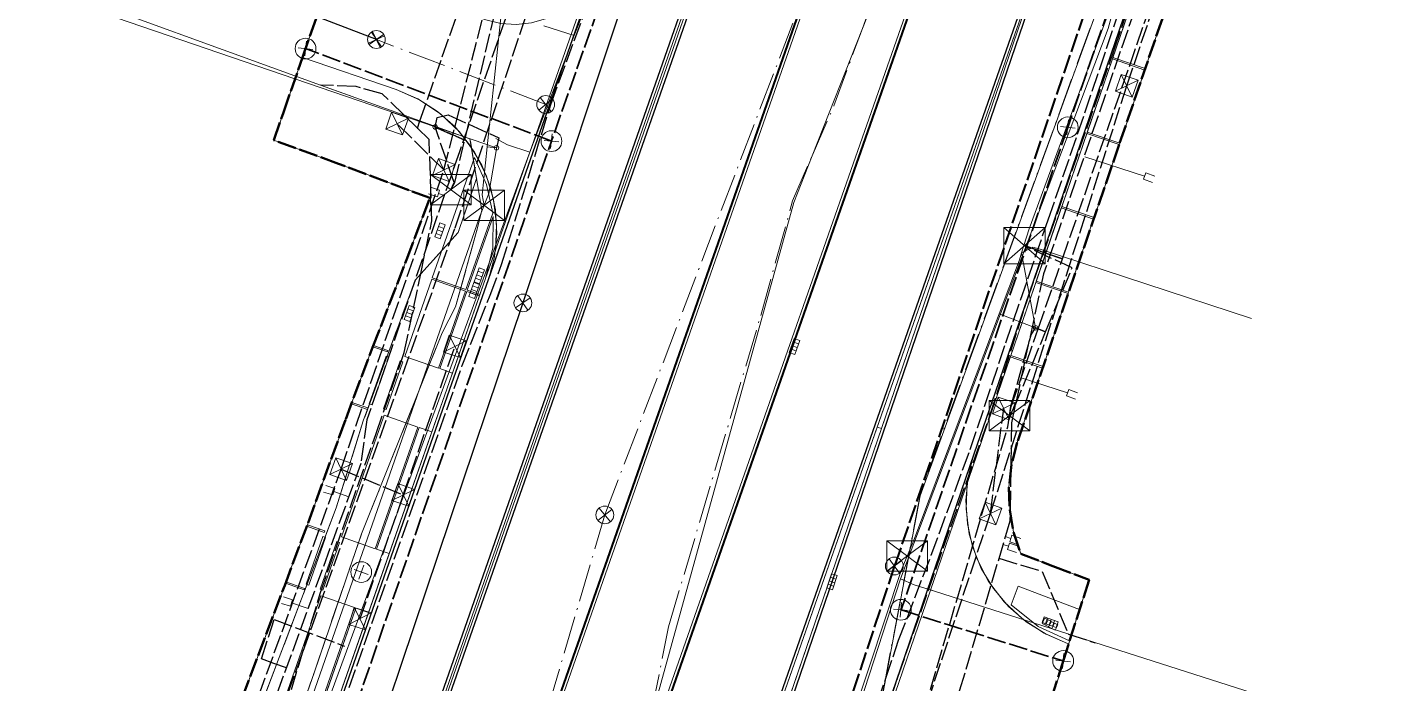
# Model space of a CAD drawing. Header units: metres. Extents: x 105014 to 106600, y 111320 to 118425.
# Drawn here: x 105858.8 to 105949.5, y 114611.5 to 114655.6 of the extents above; entities that cross this region are included whole.
import ezdxf

# ---------------------------------------------------------------- set-up
doc = ezdxf.new("R2010")
doc.units = ezdxf.units.M
doc.linetypes.add('DASHDOT', pattern=[3.556, 2.54, -0.508, 0, -0.508])
doc.linetypes.add('DASHED', pattern=[1.524, 1.27, -0.254])
for name, color, linetype, lineweight in [('00-BASE-LIMITE', 7, 'DASHED', 50), ('00-BASE-UE', 42, 'DASHED', 25), ('10-PAV-BOCACALLE', 9, 'CONTINUOUS', 13), ('10-PAV-CALZADA-BRT', 12, 'CONTINUOUS', 30), ('10-PAV-CALZADA-MIXTA', 8, 'CONTINUOUS', 30), ('10-PAV-CICLORUTA', 76, 'CONTINUOUS', 18), ('10-PAV-ESTACION-TM', 1, 'CONTINUOUS', 40), ('10-PAV-SARDINEL', 252, 'CONTINUOUS', 13), ('20-EP-ZONA-DURA', 253, 'CONTINUOUS', 13), ('20-EP-ZONA-VERDE', 84, 'CONTINUOUS', 13), ('30-RED-ENEL-NODOS', 11, 'CONTINUOUS', 13), ('30-RED-ENEL-PROY', 1, 'DASHED', 25), ('30-RED-ETB-CAMARA', 151, 'CONTINUOUS', 13), ('30-RED-ETB-EXIST', 145, 'CONTINUOUS', 13), ('30-RED-ETB-PROY', 5, 'DASHED', 25), ('30-RED-MOVISTAR-PROY', 4, 'DASHED', 25), ('30-RED-VANTI-EXIST', 52, 'CONTINUOUS', 13), ('30-RED-VANTI-PROY', 2, 'DASHED', 25), ('30-RED-VANTI-RETIRO', 8, 'DASHDOT', 13), ('35-RH-ACUE-DOMICILIARIA', 152, 'CONTINUOUS', 9), ('35-RH-ACUE-MENOR-EXIST', 151, 'CONTINUOUS', 13), ('35-RH-ACUE-MENOR-PROY', 5, 'DASHED', 25), ('35-RH-PLUV-COLECTOR', 96, 'CONTINUOUS', 30), ('35-RH-PLUV-INTERCEPTOR', 3, 'DASHED', 40), ('35-RH-PLUV-NODOS', 94, 'CONTINUOUS', 13), ('35-RH-PLUV-RETIRO', 8, 'DASHDOT', 13), ('36-RH-SAN-COLECTOR-PROY', 6, 'DASHED', 35), ('36-RH-SAN-POZOS', 216, 'CONTINUOUS', 13)]:
    doc.layers.add(name, color=color, linetype=linetype, lineweight=lineweight)

# ---------------------------------------------------------------- blocks, each defined once
blk = doc.blocks.new('CAM_ETB_T_13')
for p, q in [((-1.375, -1.025), (1.375, 1.025)), ((-1.375, 1.025), (1.375, -1.025))]:
    blk.add_line(p, q)
blk.add_lwpolyline([(-1.375, -1.025), (1.375, -1.025), (1.375, 1.025), (-1.375, 1.025)], close=True)
blk = doc.blocks.new('CAM_ETB_T_14')
for p, q in [((-1.39, -1.22), (1.39, 1.22)), ((-1.39, 1.22), (1.39, -1.22))]:
    blk.add_line(p, q)
blk.add_lwpolyline([(-1.39, -1.22), (1.39, -1.22), (1.39, 1.22), (-1.39, 1.22)], close=True)
blk = doc.blocks.new('POSTE')
blk.add_circle((0, 0), 0.15)
blk = doc.blocks.new('CAJA_ENEL')
for p, q in [((-0.6, -0.6), (0.6, 0.6)), ((-0.6, 0.6), (0.6, -0.6))]:
    blk.add_line(p, q)
blk.add_lwpolyline([(-0.6, -0.6), (0.6, -0.6), (0.6, 0.6), (-0.6, 0.6)], close=True)
blk = doc.blocks.new('POZO_SAN')
for p, q in [((-0.5, 0), (0.5, 0)), ((0, -0.5), (0, 0.5))]:
    blk.add_line(p, q)
blk.add_circle((0, 0), 0.7)
blk = doc.blocks.new('SUMIDERO')
for p, q in [((-0.25, -0.2), (-0.25, 0.2)), ((0, -0.2), (0, 0.2)), ((0.25, -0.2), (0.25, 0.2))]:
    blk.add_line(p, q)
blk.add_lwpolyline([(-0.5, -0.2), (0.5, -0.2), (0.5, 0.2), (-0.5, 0.2)], close=True)
blk = doc.blocks.new('POZO_PLUV')
for p, q in [((-0.42, -0.42), (0.42, 0.42)), ((-0.42, 0.42), (0.42, -0.42))]:
    blk.add_line(p, q)
blk.add_circle((0, 0), 0.6)

msp = doc.modelspace()

# ---------------------------------------------------------------- linework, layer by layer
at = {"layer": '00-BASE-LIMITE'}
for points in [[(105940.7155, 114672.0683), (105932.3729, 114647.7179), (105925.5015, 114627.6623), (105925.1171, 114626.1802), (105924.9485, 114624.6584), (105924.9991, 114623.1281), (105925.2681, 114621.6207), (105925.7497, 114620.1673), (105927.9125, 114619.3433), (105930.3511, 114618.4179), (105928.6415, 114613.0845), (105928.1479, 114611.5419), (105926.8395, 114607.4517)], [(105854.7769, 114594.0291), (105865.6093, 114589.9523), (105865.9241, 114590.7857), (105867.6345, 114595.3733), (105867.8615, 114595.9717), (105868.7639, 114598.3525), (105870.3555, 114602.6755), (105871.7139, 114606.2541), (105873.3221, 114610.4815), (105876.1761, 114618.0471), (105877.7571, 114622.2523), (105880.2835, 114629.2327), (105882.0941, 114634.0595), (105884.3841, 114639.9595), (105885.9531, 114644.1201), (105879.7957, 114646.4263), (105875.4419, 114648.0093), (105876.0899, 114649.8759), (105877.3715, 114653.5661), (105879.9655, 114661.0361)]]:
    msp.add_lwpolyline(points, dxfattribs=at)
at = {"layer": '00-BASE-UE'}
for points in [[(105940.7155, 114672.0683), (105932.3729, 114647.7179), (105925.5015, 114627.6623), (105925.1171, 114626.1802), (105924.9485, 114624.6584), (105924.9991, 114623.1281), (105925.2681, 114621.6207), (105925.7497, 114620.1673), (105927.9125, 114619.3433), (105930.3511, 114618.4179), (105928.6415, 114613.0845), (105928.1479, 114611.5419), (105926.7419, 114607.1461)], [(105854.7769, 114594.0291), (105865.6093, 114589.9523), (105865.9241, 114590.7857), (105867.6345, 114595.3733), (105867.8615, 114595.9717), (105868.7639, 114598.3525), (105870.3555, 114602.6755), (105871.7139, 114606.2541), (105873.3221, 114610.4815), (105876.1761, 114618.0471), (105877.7571, 114622.2523), (105880.2835, 114629.2327), (105882.0941, 114634.0595), (105884.3841, 114639.9595), (105885.9531, 114644.1201), (105879.7957, 114646.4263), (105875.4419, 114648.0093), (105876.0899, 114649.8759), (105877.3715, 114653.5661), (105879.9655, 114661.0361)]]:
    msp.add_lwpolyline(points, dxfattribs=at)
at = {"layer": '10-PAV-BOCACALLE'}
for points in [[(105877.3714, 114653.5658), (105879.471, 114659.6124), (105889.7153, 114656.1201), (105890.7253, 114655.8711), (105891.7631, 114655.8003), (105892.7975, 114655.9098), (105893.7975, 114656.1963), (105894.733, 114656.6512), (105895.5758, 114657.2609), (105896.3007, 114658.0069), (105896.8858, 114658.867), (105897.3136, 114659.8152), (105889.8953, 114638.6424), (105890.2979, 114640.1678), (105890.4556, 114641.7376), (105890.3644, 114643.3126), (105890.0266, 114644.8537), (105889.4507, 114646.3225), (105888.651, 114647.6824), (105887.6473, 114648.8996), (105886.4647, 114649.9438), (105885.1326, 114650.7891), (105883.6841, 114651.4143), (105877.3714, 114653.5658)], [(105928.9728, 114614.1182), (105926.9394, 114607.4168), (105924.5811, 114608.2013), (105923.2318, 114608.5249), (105921.8469, 114608.6105), (105920.4681, 114608.4555), (105919.1367, 114608.0646), (105917.893, 114607.4496), (105916.7742, 114606.6289), (105915.814, 114605.6272), (105915.0414, 114604.4747), (105914.4795, 114603.206), (105922.5887, 114626.8743), (105922.1964, 114625.3446), (105922.0498, 114623.7722), (105922.1526, 114622.1963), (105922.5022, 114620.6563), (105923.0899, 114619.1905), (105923.9011, 114617.8355), (105924.9154, 114616.6251), (105926.1076, 114615.5895), (105927.448, 114614.7545), (105928.9032, 114614.1409), (105928.9728, 114614.1182)]]:
    msp.add_lwpolyline(points, close=True, dxfattribs=at)
at = {"layer": '10-PAV-CALZADA-BRT'}
for points in [[(105876.3305, 114579.3931), (105918.2699, 114699.0371)], [(105924.8757, 114696.7215), (105882.9363, 114577.0777)], [(105867.4649, 114506.4551), (105877.882, 114553.4373), (105880.2087, 114551.8981), (105880.3535, 114551.8187), (105880.5093, 114551.7642), (105880.672, 114551.7361), (105880.8371, 114551.7351), (105881.0001, 114551.7613), (105881.1565, 114551.814), (105881.3022, 114551.8917), (105881.4331, 114551.9923), (105881.5457, 114552.1131), (105881.6368, 114552.2507), (105881.7041, 114552.4015), (105928.3773, 114685.5497)], [(105934.9833, 114683.2341), (105888.5253, 114550.6999), (105888.1525, 114549.6367)]]:
    msp.add_lwpolyline(points, dxfattribs=at)
at = {"layer": '10-PAV-CALZADA-MIXTA'}
for points in [[(105890.0761, 114548.9927), (105894.3659, 114563.2154), (105899.0065, 114577.3275), (105899.2174, 114577.9432), (105935.9593, 114685.1823)], [(105941.8719, 114683.1567), (105924.0119, 114631.0282), (105922.5887, 114626.8743), (105914.4795, 114603.206), (105911.2857, 114593.8841), (105905.6789, 114577.5195), (105904.9191, 114575.3019), (105901.3223, 114564.465), (105897.9346, 114553.561), (105897.2291, 114551.1927), (105896.8962, 114549.5992)], [(105911.2031, 114680.5557), (105876.2351, 114580.7535)], [(105857.8907, 114538.6363), (105870.668, 114583.7658), (105887.4367, 114631.6252), (105889.8953, 114638.6424), (105889.8953, 114638.6424), (105897.3136, 114659.8152)]]:
    msp.add_lwpolyline(points, dxfattribs=at)
at = {"layer": '10-PAV-CICLORUTA'}
for points in [[(105890.1889, 114643.1095), (105888.3821, 114637.9525), (105886.1169, 114638.7461), (105888.9517, 114646.8369), (105889.759, 114645.0356), (105890.1889, 114643.1095)], [(105888.3489, 114637.8581), (105886.5303, 114632.6675), (105884.2653, 114633.4611), (105886.0839, 114638.6517), (105888.3489, 114637.8581)], [(105885.1415, 114628.7037), (105882.2735, 114620.5185), (105880.0085, 114621.3121), (105882.8103, 114629.3087), (105882.8765, 114629.4975), (105885.1415, 114628.7037)], [(105880.8847, 114616.5547), (105872.6983, 114593.1895), (105870.4333, 114593.9831), (105878.6197, 114617.3483), (105880.8847, 114616.5547)]]:
    msp.add_lwpolyline(points, close=True, dxfattribs=at)
at = {"layer": '10-PAV-ESTACION-TM'}
msp.add_lwpolyline([(105875.8843, 114556.9597), (105928.6801, 114707.5743), (105935.2859, 114705.2587), (105882.4901, 114554.6441), (105875.8843, 114556.9597)], close=True, dxfattribs=at)
at = {"layer": '10-PAV-SARDINEL'}
for points in [[(105876.1418, 114579.4593), (105918.0812, 114699.1033)], [(105918.2699, 114699.0371), (105876.3305, 114579.3931)], [(105882.9363, 114577.0777), (105924.8757, 114696.7215)], [(105925.0644, 114696.6553), (105883.125, 114577.0116)], [(105881.5168, 114552.4717), (105928.1886, 114685.6159)], [(105928.3773, 114685.5497), (105881.7041, 114552.4015)], [(105889.8855, 114549.0537), (105890.4754, 114551.087), (105891.074, 114553.1239), (105891.6799, 114555.1586), (105892.2929, 114557.1911), (105892.9132, 114559.2215), (105893.5406, 114561.2496), (105894.1752, 114563.2755), (105894.8169, 114565.2992), (105895.4658, 114567.3206), (105896.1218, 114569.3397), (105896.785, 114571.3564), (105897.4553, 114573.3708), (105898.1328, 114575.3828), (105898.8173, 114577.3922), (105899.0282, 114578.008), (105935.7701, 114685.2471)], [(105935.9593, 114685.1823), (105899.2174, 114577.9432), (105899.0065, 114577.3275), (105898.3222, 114575.3186), (105897.645, 114573.3073), (105896.9749, 114571.2935), (105896.3119, 114569.2775), (105895.6561, 114567.2591), (105895.0074, 114565.2384), (105894.3659, 114563.2154), (105893.7315, 114561.1901), (105893.1043, 114559.1627), (105892.4843, 114557.133), (105891.8715, 114555.1011), (105891.2658, 114553.0671), (105890.6673, 114551.031), (105890.0761, 114548.9927)], [(105888.1525, 114549.6367), (105888.5253, 114550.6999), (105934.9833, 114683.2341)], [(105896.9782, 114550.1361), (105897.0302, 114550.4027), (105897.0893, 114550.6678), (105897.1556, 114550.9312), (105897.2291, 114551.1927), (105897.5806, 114552.3772), (105897.9346, 114553.561), (105898.5349, 114555.5484), (105899.1422, 114557.5336), (105899.7565, 114559.5167), (105900.3776, 114561.4977), (105901.0057, 114563.4765), (105901.6407, 114565.453), (105902.2826, 114567.4274), (105902.9314, 114569.3994), (105903.5871, 114571.3692), (105904.2496, 114573.3367), (105904.9191, 114575.3019), (105905.6789, 114577.5195), (105911.2857, 114593.8841), (105914.4795, 114603.206), (105922.5887, 114626.8743), (105924.0119, 114631.0282), (105941.8719, 114683.1567)], [(105942.0611, 114683.0919), (105924.2011, 114630.9634), (105922.7779, 114626.8095), (105914.6687, 114603.1412), (105911.4749, 114593.8193), (105905.8681, 114577.4547), (105905.1084, 114575.2373), (105904.4391, 114573.2726), (105903.7767, 114571.3058), (105903.1213, 114569.3366), (105902.4727, 114567.3652), (105901.831, 114565.3916), (105901.1962, 114563.4157), (105900.5683, 114561.4376), (105899.9474, 114559.4573), (105899.3334, 114557.4748), (105898.7263, 114555.4902), (105898.1262, 114553.5035), (105897.7723, 114552.3201), (105897.4211, 114551.1367), (105897.3488, 114550.8794), (105897.2835, 114550.6196), (105897.2259, 114550.3616), (105897.1747, 114550.0985)], [(105876.2351, 114580.7535), (105911.2031, 114680.5557)], [(105911.3919, 114680.4896), (105876.4239, 114580.6874)], [(105930.1116, 114668.7315), (105888.714, 114550.6337), (105888.3433, 114549.5766)], [(105857.6983, 114538.6908), (105870.4756, 114583.8203), (105870.4793, 114583.8319), (105887.248, 114631.6913), (105889.707, 114638.7097), (105897.1249, 114659.8813)], [(105897.3136, 114659.8152), (105889.8953, 114638.6424), (105887.4367, 114631.6252), (105870.668, 114583.7658), (105857.8907, 114538.6363)]]:
    msp.add_lwpolyline(points, dxfattribs=at)
at = {"layer": '20-EP-ZONA-DURA'}
for points in [[(105918.0812, 114699.1033), (105876.1418, 114579.4593)], [(105876.4239, 114580.6874), (105911.3919, 114680.4896)], [(105873.3221, 114610.4815), (105876.1761, 114618.0471), (105876.2284, 114618.1863), (105877.4873, 114617.7451), (105877.5203, 114617.8395), (105876.2636, 114618.2799), (105877.7068, 114622.1185), (105877.7068, 114622.1185), (105877.6737, 114622.0241), (105878.8431, 114621.6145), (105878.8761, 114621.7089), (105877.7068, 114622.1185), (105877.7571, 114622.2523), (105880.2835, 114629.2327), (105880.6725, 114630.2697), (105881.7439, 114629.8943), (105881.7771, 114629.9885), (105880.7076, 114630.3633), (105882.0941, 114634.0595), (105882.1134, 114634.1091), (105883.0997, 114633.7635), (105883.1327, 114633.8579), (105882.1496, 114634.2024), (105884.3841, 114639.9595), (105885.9531, 114644.1201), (105879.7957, 114646.4263), (105875.4419, 114648.0093), (105876.0899, 114649.8759), (105877.3715, 114653.5661), (105883.6841, 114651.4143), (105885.2599, 114650.7205), (105886.6934, 114649.7667), (105887.9419, 114648.5811), (105888.9686, 114647.199), (105889.743, 114645.6611), (105890.2421, 114644.0133), (105890.4512, 114642.3043), (105890.3639, 114640.5847), (105889.7065, 114638.7085), (105890.1861, 114640.7657), (105890.2137, 114642.8779), (105888.4763, 114637.9195), (105889.3257, 114637.6219), (105889.2927, 114637.5275), (105888.4433, 114637.8251), (105886.6247, 114632.6345), (105887.4739, 114632.3369), (105887.248, 114631.6913), (105886.0851, 114628.3731), (105885.2359, 114628.6707), (105882.3679, 114620.4855), (105883.2173, 114620.1877), (105881.8285, 114616.2241), (105881.8262, 114616.2259), (105880.9773, 114616.5243), (105878.308, 114608.8982)]]:
    msp.add_lwpolyline(points, dxfattribs=at)
for points in [[(105930.1116, 114668.7315), (105916.3641, 114628.6065), (105916.0809, 114628.7057), (105930.1116, 114668.7315)], [(105935.8085, 114657.7457), (105934.1249, 114652.8316), (105931.9469, 114653.5717), (105933.6317, 114658.4911), (105935.8085, 114657.7457)], [(105934.0907, 114652.7317), (105932.4071, 114647.8177), (105930.229, 114648.5577), (105931.9139, 114653.4773), (105934.0907, 114652.7317)], [(105932.3729, 114647.7179), (105930.6893, 114642.8038), (105928.5112, 114643.5439), (105930.1961, 114648.4633), (105932.3729, 114647.7179)], [(105886.1169, 114638.7461), (105888.3821, 114637.9525), (105890.1889, 114643.1095), (105889.7589, 114645.0358), (105888.9517, 114646.8369), (105886.1169, 114638.7461)], [(105930.6551, 114642.7039), (105928.9715, 114637.79), (105926.7933, 114638.5301), (105928.4781, 114643.4495), (105930.6551, 114642.7039)], [(105884.2653, 114633.4611), (105886.5303, 114632.6675), (105888.3489, 114637.8581), (105886.0839, 114638.6517), (105884.2653, 114633.4611)], [(105928.9372, 114637.6901), (105927.2536, 114632.7762), (105925.0754, 114633.5161), (105926.7603, 114638.4355), (105928.9372, 114637.6901)], [(105882.0649, 114630.2055), (105883.1893, 114633.4143), (105883.0005, 114633.4805), (105881.8763, 114630.2717), (105882.0649, 114630.2055)], [(105883.0087, 114629.8749), (105884.1329, 114633.0837), (105883.9443, 114633.1497), (105882.8199, 114629.9411), (105883.0087, 114629.8749)], [(105929.0339, 114614.3087), (105929.7099, 114616.4337), (105925.5671, 114617.9901), (105925.0889, 114616.7339), (105926.9161, 114615.2849), (105929.0339, 114614.3087), (105928.9725, 114614.117), (105928.9032, 114614.1409), (105927.3198, 114614.8221), (105925.877, 114615.7652), (105924.6175, 114616.942), (105923.5788, 114618.3176), (105922.7918, 114619.8512), (105922.2799, 114621.4971), (105922.0583, 114623.2065), (105922.1335, 114624.9286), (105922.7779, 114626.8095), (105924.2011, 114630.9634), (105925.0425, 114633.4217), (105927.2194, 114632.6761), (105925.5015, 114627.6623), (105925.1171, 114626.1802), (105924.9485, 114624.6584), (105924.9991, 114623.1281), (105925.2681, 114621.6207), (105925.7497, 114620.1673), (105927.9125, 114619.3433), (105930.3511, 114618.4179), (105929.0339, 114614.3087)], [(105882.8103, 114629.3087), (105880.0085, 114621.3121), (105882.2735, 114620.5185), (105885.1415, 114628.7037), (105882.8765, 114629.4975), (105882.8103, 114629.3087)], [(105877.8083, 114618.0565), (105878.9325, 114621.2653), (105878.7437, 114621.3313), (105877.6195, 114618.1227), (105877.8083, 114618.0565)], [(105879.8763, 114620.9345), (105879.6875, 114621.0007), (105878.5633, 114617.7919), (105878.7521, 114617.7259), (105879.8763, 114620.9345)], [(105878.6197, 114617.3483), (105870.4333, 114593.9831), (105872.6983, 114593.1895), (105880.8847, 114616.5547), (105878.6197, 114617.3483)]]:
    msp.add_lwpolyline(points, close=True, dxfattribs=at)
at = {"layer": '20-EP-ZONA-VERDE'}
for points in [[(105934.1251, 114652.8315), (105934.0907, 114652.7317), (105931.9139, 114653.4773), (105931.9463, 114653.5719), (105934.1251, 114652.8315)], [(105932.4073, 114647.8177), (105932.3729, 114647.7179), (105930.1961, 114648.4633), (105930.2285, 114648.5579), (105932.4073, 114647.8177)], [(105889.7065, 114638.7085), (105889.3257, 114637.6219), (105888.4763, 114637.9195), (105890.2137, 114642.8779), (105890.1861, 114640.7655), (105889.7065, 114638.7085)], [(105930.6895, 114642.8037), (105930.6551, 114642.7039), (105928.4781, 114643.4495), (105928.5107, 114643.5441), (105930.6895, 114642.8037)], [(105928.9717, 114637.7899), (105928.9373, 114637.6901), (105926.7603, 114638.4355), (105926.7927, 114638.5303), (105928.9717, 114637.7899)], [(105889.2927, 114637.5275), (105887.4739, 114632.3369), (105886.6247, 114632.6345), (105888.4433, 114637.8251), (105889.2927, 114637.5275)], [(105883.1327, 114633.8579), (105883.0997, 114633.7635), (105882.1133, 114634.1091), (105882.1465, 114634.2035), (105883.1327, 114633.8579)], [(105883.1893, 114633.4143), (105882.0649, 114630.2055), (105881.8763, 114630.2717), (105883.0005, 114633.4805), (105883.1893, 114633.4143)], [(105884.1329, 114633.0837), (105883.0087, 114629.8749), (105882.8199, 114629.9411), (105883.9443, 114633.1497), (105884.1329, 114633.0837)], [(105927.2537, 114632.7761), (105927.2195, 114632.6761), (105925.0425, 114633.4217), (105925.0749, 114633.5163), (105927.2537, 114632.7761)], [(105881.7771, 114629.9885), (105881.7439, 114629.8943), (105880.6725, 114630.2697), (105880.7055, 114630.3641), (105881.7771, 114629.9885)], [(105886.0851, 114628.3731), (105883.2173, 114620.1877), (105882.3679, 114620.4855), (105885.2359, 114628.6707), (105886.0851, 114628.3731)], [(105916.3641, 114628.6065), (105898.8173, 114577.3923), (105893.4249, 114560.8773), (105892.4147, 114561.1907), (105916.0809, 114628.7057), (105916.3641, 114628.6065)], [(105878.8761, 114621.7089), (105878.8431, 114621.6145), (105877.6737, 114622.0241), (105877.7067, 114622.1185), (105878.8761, 114621.7089)], [(105878.9325, 114621.2653), (105877.8083, 114618.0565), (105877.6195, 114618.1227), (105878.7437, 114621.3313), (105878.9325, 114621.2653)], [(105879.8763, 114620.9345), (105878.7521, 114617.7259), (105878.5633, 114617.7919), (105879.6875, 114621.0007), (105879.8763, 114620.9345)], [(105877.5203, 114617.8395), (105877.4873, 114617.7451), (105876.2255, 114618.1873), (105876.2585, 114618.2817), (105877.5203, 114617.8395)], [(105929.7099, 114616.4337), (105929.0339, 114614.3087), (105926.9161, 114615.2849), (105925.0889, 114616.7339), (105925.5671, 114617.9901), (105929.7099, 114616.4337)], [(105881.8285, 114616.2241), (105873.6419, 114592.8589), (105872.7925, 114593.1565), (105880.9791, 114616.5217), (105881.8285, 114616.2241)]]:
    msp.add_lwpolyline(points, close=True, dxfattribs=at)
at = {"layer": '30-RED-ENEL-PROY'}
for points in [[(105932.8821, 114651.6719), (105939.7685, 114671.8973)], [(105886.8923, 114646.0055), (105890.5305, 114660.1731)], [(105923.7071, 114622.8853), (105932.8821, 114651.6719)], [(105886.8923, 114646.0055), (105883.7495, 114649.1287)], [(105879.9813, 114625.8719), (105886.8923, 114646.0055)], [(105884.1601, 114624.1371), (105887.6371, 114634.1309)], [(105923.7071, 114622.8853), (105924.5977, 114629.9627)], [(105873.9129, 114609.2039), (105879.9813, 114625.8719)], [(105879.9813, 114625.8719), (105884.1601, 114624.1371)], [(105884.1601, 114624.1371), (105881.2415, 114615.8047)], [(105918.0185, 114605.8175), (105923.7071, 114622.8853)]]:
    msp.add_lwpolyline(points, dxfattribs=at)
at = {"layer": '30-RED-ETB-EXIST'}
for points in [[(105925.953, 114640.924), (105926.305, 114642.054), (105937.168, 114671.634), (105939.187, 114670.892)], [(105890.44, 114647.499), (105889.813, 114647.565), (105891.041, 114659.255), (105891.269, 114659.807)], [(105861.44, 114657.405), (105886.317, 114648.908)], [(105886.317, 114648.908), (105890.44, 114647.499)], [(105889.607, 114643.625), (105889.473, 114644.327), (105889.813, 114647.565), (105890.44, 114647.499)], [(105889.607, 114643.625), (105889.659, 114643.755), (105889.926, 114644.416), (105890.47, 114647.565), (105890.44, 114647.499)], [(105874.097, 114599.507), (105873.913, 114599.063), (105874.517, 114600.525), (105889.288, 114642.835), (105889.659, 114643.755), (105889.607, 114643.625)], [(105926.746, 114635.384), (105924.282, 114636.313), (105925.655, 114639.951), (105925.8, 114640.434), (105926.146, 114640.603), (105925.994, 114640.912)], [(105926.746, 114635.384), (105925.8, 114640.434), (105925.953, 114640.924)], [(105925.994, 114640.912), (105926.146, 114640.603), (105926.565, 114640.81), (105927.05, 114640.672), (105941.293, 114636.002)], [(105918.096, 114620.018), (105918.537, 114621.086), (105924.282, 114636.313), (105926.746, 114635.384)], [(105917.111, 114606.361), (105913.351, 114605.965), (105917.696, 114619.052), (105918.096, 114620.018)]]:
    msp.add_lwpolyline(points, dxfattribs=at)
at = {"layer": '30-RED-ETB-PROY'}
for points in [[(105925.994, 114640.912), (105928.555, 114640.022), (105939.072, 114670.283), (105939.187, 114670.892)], [(105886.313, 114648.896), (105888.303, 114648.003), (105890.899, 114659.009), (105891.269, 114659.807)], [(105886.313, 114648.896), (105886.438, 114649.541), (105887.193, 114649.712), (105890.602, 114648.172), (105890.44, 114647.499)], [(105887.368, 114644.68), (105887.631, 114645.154), (105888.303, 114648.003), (105886.313, 114648.896)], [(105887.368, 114644.68), (105887.579, 114645.17), (105886.313, 114648.896)], [(105926.746, 114635.384), (105926.921, 114635.323), (105928.555, 114640.022), (105925.994, 114640.912)], [(105926.746, 114635.384), (105927.42, 114635.104), (105929.206, 114639.41), (105925.994, 114640.912)], [(105924.984, 114629.469), (105925.105, 114630.097), (105926.921, 114635.323), (105926.746, 114635.384)], [(105924.984, 114629.469), (105925.08, 114630.103), (105926.449, 114634.921), (105926.746, 114635.384)], [(105924.984, 114629.469), (105925.319, 114630.037), (105927.42, 114635.104), (105926.746, 114635.384)], [(105918.325, 114606.097), (105918.377, 114606.66), (105924.867, 114628.712), (105924.984, 114629.469)]]:
    msp.add_lwpolyline(points, dxfattribs=at)
at = {"layer": '30-RED-MOVISTAR-PROY'}
for points in [[(105887.6591, 114642.1127), (105912.1241, 114715.3151), (105916.4516, 114756.2001)], [(105859.9117, 114564.8572), (105887.6591, 114642.1127)]]:
    msp.add_lwpolyline(points, dxfattribs=at)
at = {"layer": '30-RED-VANTI-EXIST'}
for points in [[(105916.6561, 114611.8011), (105918.9809, 114624.0839), (105932.9371, 114662.4177)], [(105916.9564, 114660.2819), (105915.0803, 114655.5299)], [(105878.5919, 114651.7159), (105859.1735, 114658.7701)], [(105915.0803, 114655.5299), (105911.6938, 114646.9527)], [(105884.2333, 114649.687), (105878.5919, 114651.7159)], [(105885.2817, 114649.31), (105884.2333, 114649.687)], [(105889.0967, 114645.4322), (105888.6535, 114648.0973), (105885.2817, 114649.31)], [(105911.6938, 114646.9527), (105910.4555, 114643.8163), (105899.8739, 114605.5275), (105899.0466, 114602.3439)], [(105877.1155, 114609.1611), (105878.1513, 114612.1691), (105881.3557, 114621.5261), (105886.7817, 114635.0431), (105887.6797, 114636.7955), (105889.1691, 114642.1047), (105889.4511, 114643.3015), (105889.0967, 114645.4322)], [(105889.0967, 114645.4322), (105887.8583, 114641.7929), (105885.3416, 114639.0214)], [(105889.1077, 114645.4645), (105889.0967, 114645.4322)], [(105885.3416, 114639.0214), (105884.9783, 114638.6213), (105881.4691, 114629.1221), (105879.6445, 114623.2615), (105874.5569, 114609.9036)], [(105915.7945, 114609.2471), (105916.1891, 114609.3337), (105916.6561, 114611.8011)]]:
    msp.add_lwpolyline(points, dxfattribs=at)
at = {"layer": '30-RED-VANTI-PROY'}
for points in [[(105879.1825, 114606.9824), (105879.5205, 114608.3011), (105888.1353, 114632.8463), (105890.0171, 114637.5905), (105890.7831, 114639.6375), (105894.0895, 114650.4197), (105897.1189, 114658.5953), (105898.2421, 114661.6289), (105899.1395, 114663.4719), (105900.1601, 114666.2085), (105901.2373, 114670.1757), (105905.1463, 114681.3453), (105906.1791, 114683.4917), (105906.9809, 114685.8009), (105908.0713, 114689.8605), (105910.0305, 114695.4263), (105911.5605, 114699.9915), (105912.7591, 114702.9497), (105913.8771, 114706.0869), (105915.0679, 114710.9519), (105918.0227, 114721.2339), (105920.9817, 114732.5925), (105921.5867, 114736.5505), (105921.8375, 114738.9008)], [(105916.6561, 114611.8011), (105917.5191, 114614.3593), (105919.7213, 114620.0777), (105922.3449, 114627.1991), (105924.7387, 114634.3637), (105927.5955, 114642.6581), (105930.0613, 114649.8565), (105935.2187, 114665.1123), (105938.5147, 114674.5977), (105941.6843, 114683.9275), (105944.1935, 114691.1661), (105946.0779, 114696.9725), (105947.0595, 114700.0829), (105948.1693, 114704.3189), (105949.3899, 114709.8347), (105950.2293, 114714.9283), (105950.8171, 114719.5557), (105951.4975, 114727.9543), (105951.7683, 114733.0111), (105951.8102, 114735.2953)], [(105907.6722, 114582.7979), (105908.1869, 114584.3079), (105913.0153, 114598.7205), (105917.4869, 114611.9305), (105923.6651, 114629.4631), (105926.1895, 114637.2785), (105932.0501, 114654.1549), (105937.9487, 114671.2525), (105943.0215, 114686.1443), (105946.2827, 114696.1183), (105947.2475, 114699.1711), (105948.2679, 114703.0567), (105949.2549, 114707.3105), (105949.8141, 114709.7765), (105951.0991, 114718.1455), (105952.1327, 114730.8545), (105952.2876, 114734.4867)], [(105885.2817, 114649.31), (105887.9329, 114656.8859), (105877.0257, 114660.5395)], [(105884.2333, 114649.687), (105882.7417, 114651.1365), (105880.9803, 114651.6243), (105878.5919, 114651.7159)], [(105885.1141, 114648.8311), (105884.2333, 114649.687)], [(105885.1141, 114648.8311), (105885.2817, 114649.31)], [(105885.1083, 114648.8145), (105885.1141, 114648.8311)], [(105885.3416, 114639.0214), (105886.0909, 114642.5881), (105885.9067, 114648.0609), (105885.1141, 114648.8311)], [(105876.2009, 114609.5893), (105878.5655, 114617.5029), (105882.3303, 114628.2693), (105884.2271, 114633.7161), (105885.3416, 114639.0214)], [(105916.1023, 114610.1596), (105916.6072, 114611.6561)], [(105916.6072, 114611.6561), (105916.6561, 114611.8011)]]:
    msp.add_lwpolyline(points, dxfattribs=at)
at = {"layer": '30-RED-VANTI-RETIRO'}
for points in [[(105932.9371, 114662.4177), (105918.9995, 114624.2783), (105916.6072, 114611.6561)], [(105915.0803, 114655.5299), (105915.4935, 114656.6497), (105916.9564, 114660.2819)], [(105911.6938, 114646.9527), (105913.1585, 114650.3227), (105915.0803, 114655.5299)], [(105884.2333, 114649.687), (105878.5919, 114651.7159)], [(105885.2817, 114649.31), (105884.2333, 114649.687)], [(105889.0967, 114645.4322), (105888.6535, 114648.0973), (105885.2817, 114649.31)], [(105899.0466, 114602.3439), (105899.8342, 114605.9808), (105900.8887, 114609.5495), (105902.0321, 114615.2677), (105908.2315, 114636.2051), (105910.3801, 114643.9301), (105911.6938, 114646.9527)], [(105877.1155, 114609.1611), (105878.1513, 114612.1691), (105881.3557, 114621.5261), (105886.7817, 114635.0431), (105887.6797, 114636.7955), (105889.1691, 114642.1047), (105889.4511, 114643.3015), (105889.0967, 114645.4322)], [(105889.0967, 114645.4322), (105887.8583, 114641.7929), (105885.3416, 114639.0214)], [(105889.1077, 114645.4645), (105889.0967, 114645.4322)], [(105885.3416, 114639.0214), (105884.9783, 114638.6213), (105881.4691, 114629.1221), (105879.6445, 114623.2615), (105874.5569, 114609.9036)], [(105916.6072, 114611.6561), (105916.3463, 114610.2797), (105916.1023, 114610.1596)]]:
    msp.add_lwpolyline(points, dxfattribs=at)
at = {"layer": '35-RH-ACUE-DOMICILIARIA'}
for points in [[(105934.0854, 114645.5929), (105930.0519, 114646.8963)], [(105934.6128, 114645.1639), (105934.0092, 114645.3766), (105934.1616, 114645.8092), (105934.7653, 114645.5965)], [(105885.998, 114644.8381), (105886.6079, 114644.644), (105886.4688, 114644.2069), (105885.8589, 114644.401)], [(105886.5383, 114644.4255), (105886.9316, 114644.2992)], [(105928.8978, 114631.0132), (105925.7691, 114632.0267)], [(105929.4252, 114630.5842), (105928.8215, 114630.7969), (105928.974, 114631.2295), (105929.5776, 114631.0168)], [(105878.9388, 114624.769), (105879.5487, 114624.5749), (105879.4096, 114624.1379), (105878.7997, 114624.3319)], [(105879.4791, 114624.3564), (105880.498, 114624.0165)], [(105925.076, 114621.202), (105924.7062, 114621.3314)], [(105925.448, 114620.2512), (105924.8444, 114620.4639), (105924.9968, 114620.8965), (105925.6004, 114620.6838)], [(105925.6034, 114620.773), (105924.9997, 114620.9857), (105925.1522, 114621.4183), (105925.7558, 114621.2056)], [(105924.9206, 114620.6802), (105924.5509, 114620.8095)], [(105876.1028, 114617.2744), (105876.7126, 114617.0803), (105876.5735, 114616.6433), (105875.9637, 114616.8374)], [(105876.6431, 114616.8618), (105877.7628, 114616.4875)]]:
    msp.add_lwpolyline(points, dxfattribs=at)
at = {"layer": '35-RH-ACUE-MENOR-EXIST'}
for points in [[(105916.47, 114740.97), (105915.05, 114720.04), (105909.59, 114694.78), (105904.95, 114678.39), (105895.68, 114655.05)], [(105917.64, 114618.48), (105931.64, 114655.52), (105945.32, 114705.54), (105947.37, 114728)], [(105893.63, 114655.71), (105895.68, 114655.05)], [(105893.63, 114655.71), (105895.68, 114655.05)], [(105895.68, 114655.05), (105892.69, 114647.21)], [(105895.68, 114655.05), (105892.69, 114647.21)], [(105892.69, 114647.21), (105891.19, 114647.7), (105890.39, 114648.13)], [(105892.69, 114647.21), (105891.19, 114647.7), (105890.39, 114648.13)], [(105892.69, 114647.21), (105876.38, 114602.88), (105867.87, 114565.63)], [(105892.69, 114647.21), (105876.38, 114602.88), (105867.87, 114565.63)], [(105892.91, 114542.48), (105917.64, 114618.48)], [(105892.91, 114542.48), (105917.64, 114618.48)], [(105917.64, 114618.48), (105918.5578, 114618.0936)], [(105918.5578, 114618.0936), (105919.7778, 114617.7036)], [(105918.5578, 114618.0936), (105919.7778, 114617.7036)], [(105919.37, 114617.84), (105973.02, 114600.68)]]:
    msp.add_lwpolyline(points, dxfattribs=at)
at = {"layer": '35-RH-ACUE-MENOR-PROY'}
for points in [[(105919.1032, 114816.3456), (105918.6763, 114759.2684), (105918.3564, 114756.308), (105918.2622, 114755.4133), (105916.8481, 114742.2491), (105916.6484, 114740.3895), (105916.4785, 114738.8081), (105913.2255, 114729.2295), (105905.9011, 114707.6623), (105897.9173, 114684.1534), (105899.5464, 114680.8043), (105891.2793, 114656.8825), (105891.0462, 114656.2059), (105887.9453, 114647.2324), (105881.7102, 114629.1887), (105881.307, 114626.2492), (105869.7933, 114594.6801), (105864.9284, 114583.8179), (105861.1542, 114573.0061), (105858.6831, 114565.9326), (105858.2178, 114564.4958), (105858.0017, 114563.4544), (105855.3717, 114550.7855), (105854.0168, 114544.2587)], [(105954.5265, 114816.3428), (105954.2284, 114812.4868), (105952.9687, 114768.8574), (105952.3484, 114727.5527), (105952.2545, 114725.9017), (105952.2646, 114722.3196), (105948.9104, 114704.6195), (105943.3941, 114685.6658), (105927.2872, 114639.0259), (105925.1197, 114628.9907), (105925.0151, 114622.3662), (105920.7314, 114607.9796), (105919.9198, 114605.2707), (105916.7264, 114603.2208), (105915.5661, 114599.9205), (105900.294, 114556.3506), (105898.6053, 114552.429), (105897.5912, 114548.6288)], [(105924.2701, 114619.8703), (105927.1792, 114618.9921), (105928.9518, 114614.7636), (105930.7628, 114614.1887)], [(105876.2889, 114612.4904), (105875.4521, 114612.7983), (105874.6152, 114613.1062), (105875.4642, 114615.7441), (105880.2003, 114613.9648)]]:
    msp.add_lwpolyline(points, dxfattribs=at)
at = {"layer": '35-RH-PLUV-COLECTOR'}
for points in [[(105882.3534, 114654.7881), (105882.3534, 114654.7881), (105809.5123, 114682.6762)], [(105899.9933, 114660.5084), (105892.2176, 114637.0581)], [(105899.9933, 114660.5084), (105892.2176, 114637.0581)], [(105892.2176, 114637.0581), (105880.7706, 114603.0429)], [(105892.2176, 114637.0581), (105880.7706, 114603.0429)]]:
    msp.add_lwpolyline(points, dxfattribs=at)
at = {"layer": '35-RH-PLUV-INTERCEPTOR'}
for points in [[(105931.0398, 114659.4867), (105917.2412, 114619.3573)], [(105931.0398, 114659.4867), (105917.2412, 114619.3573)], [(105917.231, 114619.3258), (105904.1043, 114579.5991)], [(105917.231, 114619.3258), (105904.1043, 114579.5991)]]:
    msp.add_lwpolyline(points, dxfattribs=at)
at = {"layer": '35-RH-PLUV-RETIRO'}
for points in [[(105879.209, 114552.734), (105886.738, 114585.429), (105897.7352, 114622.7895), (105926.3569, 114697.6139), (105934.0422, 114763.2123), (105944.3431, 114880.1789), (105944.3431, 114880.1789)], [(105893.756, 114650.4143), (105882.3534, 114654.7881)]]:
    msp.add_lwpolyline(points, dxfattribs=at)
at = {"layer": '36-RH-SAN-COLECTOR-PROY'}
for points in [[(105909.9728, 114692.8224), (105894.1315, 114647.9218)], [(105936.1581, 114669.8462), (105928.9109, 114648.8732)], [(105894.1681, 114647.9396), (105877.5832, 114654.1758)], [(105928.9109, 114648.8732), (105917.6875, 114616.3969)], [(105871.0017, 114581.1069), (105894.1398, 114647.9483)], [(105917.6877, 114616.3968), (105928.601, 114612.9582)]]:
    msp.add_lwpolyline(points, dxfattribs=at)

# ---------------------------------------------------------------- block references
at = {"layer": '30-RED-ENEL-NODOS'}
for p, rotation in [((105932.8819, 114651.6718), 70.9), ((105883.7495, 114649.1287), 71), ((105886.8924, 114646.0055), 70.7), ((105887.6371, 114634.1309), 72), ((105924.5976, 114629.9627), 71), ((105879.9813, 114625.8718), 70.7), ((105884.16, 114624.137), 71.1), ((105923.707, 114622.8852), 70.7), ((105881.2414, 114615.8045), 72.1)]:
    msp.add_blockref('CAJA_ENEL', p, dxfattribs=dict(at, rotation=rotation))
at = {"layer": '30-RED-ETB-CAMARA'}
for name, p in [('POSTE', (105886.313, 114648.896)), ('POSTE', (105890.44, 114647.499)), ('CAM_ETB_T_13', (105887.368, 114644.68)), ('CAM_ETB_T_13', (105889.607, 114643.625)), ('CAM_ETB_T_14', (105925.994, 114640.912)), ('POSTE', (105926.746, 114635.384)), ('CAM_ETB_T_13', (105924.984, 114629.469)), ('CAM_ETB_T_13', (105918.093, 114620.019))]:
    msp.add_blockref(name, p, dxfattribs=at)
at = {"layer": '35-RH-PLUV-NODOS'}
for name, p, rotation in [('POZO_PLUV', (105882.3534, 114654.7881), 70.6), ('POZO_PLUV', (105882.3534, 114654.7881), 70.6), ('POZO_PLUV', (105882.3534, 114654.7881), 260), ('POZO_PLUV', (105882.3534, 114654.7881), 260), ('POZO_PLUV', (105893.756, 114650.4143), 353.8), ('SUMIDERO', (105886.6352, 114641.9052), 250.3), ('SUMIDERO', (105889.2852, 114638.8818), 250.3), ('SUMIDERO', (105889.2852, 114638.8818), 250.3), ('SUMIDERO', (105888.9389, 114637.9032), 250.3), ('POZO_PLUV', (105892.2176, 114637.0581), 260), ('POZO_PLUV', (105892.2176, 114637.0581), 260), ('SUMIDERO', (105884.5842, 114636.3518), 250.3), ('SUMIDERO', (105884.5842, 114636.3518), 250.3), ('SUMIDERO', (105910.5044, 114634.1307), 70.3), ('SUMIDERO', (105910.5044, 114634.1307), 70.3), ('SUMIDERO', (105910.5044, 114634.1307), 70.3), ('POZO_PLUV', (105897.7352, 114622.7895), 353.8), ('POZO_PLUV', (105917.2318, 114619.3509), 260), ('POZO_PLUV', (105917.2318, 114619.3509), 260), ('SUMIDERO', (105913.0318, 114618.2928), 251.7), ('SUMIDERO', (105913.0318, 114618.2928), 251.7), ('SUMIDERO', (105913.0318, 114618.2928), 251.7), ('SUMIDERO', (105927.7145, 114615.4346), 153), ('SUMIDERO', (105927.7145, 114615.4346), 153), ('SUMIDERO', (105927.7229, 114615.566), 160.7)]:
    msp.add_blockref(name, p, dxfattribs=dict(at, rotation=rotation))
at = {"layer": '36-RH-SAN-POZOS'}
for p, rotation in [((105877.5831, 114654.1758), 264), ((105928.9109, 114648.8732), 264), ((105894.1398, 114647.9483), 264), ((105881.3322, 114618.943), 250.7), ((105917.67, 114616.4037), 264), ((105928.601, 114612.9582), 264)]:
    msp.add_blockref('POZO_SAN', p, dxfattribs=dict(at, rotation=rotation))

doc.saveas('drawing.dxf')
